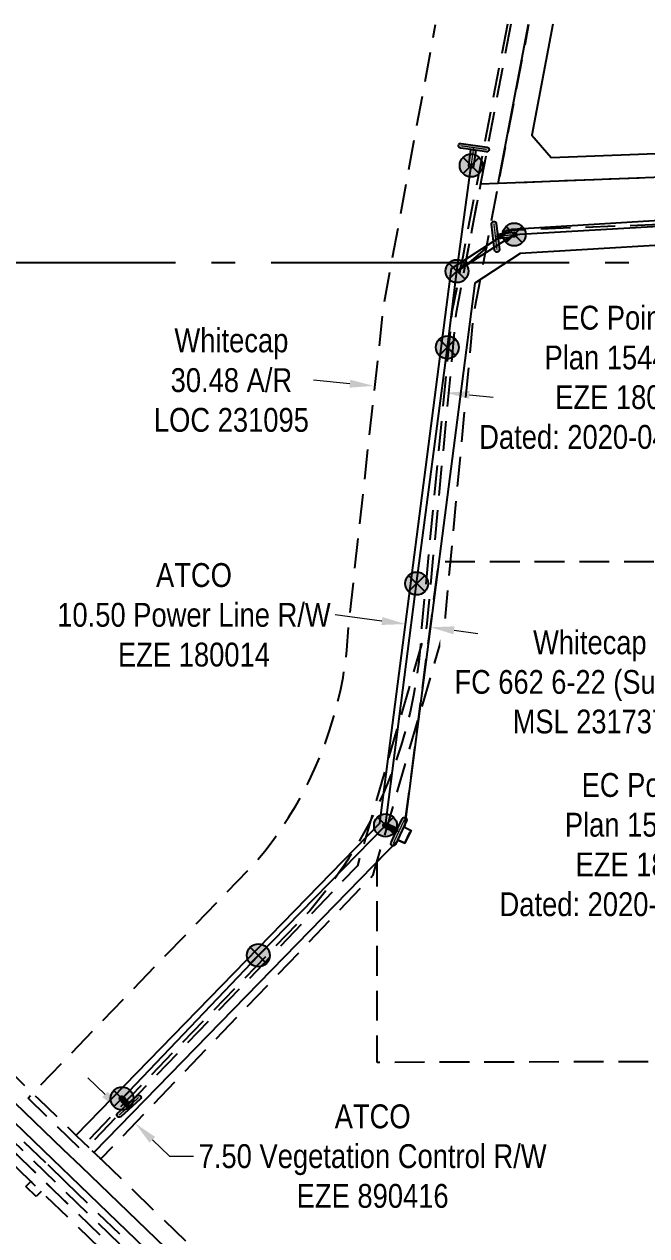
# Model space of a CAD drawing. Extents: x 504673 to 506635, y 6024637 to 6026394.
# Drawn here: x 505046 to 505307, y 6025139 to 6025647 of the extents above; entities that cross this region are included whole.
import ezdxf

# ---------------------------------------------------------------- set-up
doc = ezdxf.new("R2010")
doc.units = 0
doc.header["$LTSCALE"] = 5
doc.header["$PDSIZE"] = 0.5
for name, pattern in [('foc-ACCESSROAD', [3.75, 2.5, -1.25]), ('foc-FLOWLINE', [3.75, 2.5, -1.25]), ('foc-QUARTERLINE', [33, 25, -3, 2, -3]), ('POWERLINE5', [7.799999999999997, 2.399999999999999, -0.6, 0.6, -0.6, 0.6, -0.6, 2.399999999999999])]:
    doc.linetypes.add(name, pattern=pattern)
doc.layers.get('Defpoints').update_dxf_attribs({"color": 9})
for name, color, linetype in [('AS-POWER', 104, 'foc-POWER'), ('AS-POWER-EXISTING', 72, 'POWERLINE5'), ('AS-POWER-EXISTING-ANC', 72, 'Continuous'), ('C-AR', 13, 'foc-ACCESSROAD'), ('C-RW', 13, 'Continuous'), ('C-WS', 13, 'foc-ACCESSROAD'), ('F-AR', 190, 'foc-ACCESSROAD'), ('F-EZE', 190, 'foc-FLOWLINE'), ('F-RW', 190, 'Continuous'), ('L-MON', 1, 'Continuous'), ('L-SECQ', 8, 'foc-QUARTERLINE')]:
    doc.layers.add(name, color=color, linetype=linetype)
for name, color, linetype, lineweight in [('C-AR-T', 13, 'Continuous', 9), ('C-WS-T', 13, 'Continuous', 9), ('F-EZE-T', 190, 'Continuous', 9)]:
    doc.layers.add(name, color=color, linetype=linetype, lineweight=lineweight)
doc.styles.add('80CG', font='ARIALN.TTF', dxfattribs={"height": 10})
doc.styles.add('80L', font='ARIALN.TTF', dxfattribs={"height": 10})
doc.styles.add('foc-LtypeFont', font='ARIALN.TTF', dxfattribs={"height": 7.349999999999999})
doc.linetypes.add('foc-POWER', pattern='A,6,-1,["P",foc-LtypeFont,S=0.2,R=0,X=-0.625,Y=-0.75],-1.239999999999999,4', length=12.24)
doc.dimstyles.new('Compass 5 000', dxfattribs={"dimscale": 5, "dimtxt": 9, "dimasz": 2, "dimexe": 0.2, "dimexo": 0.0625, "dimgap": 0.5, "dimtad": 0, "dimtih": 1, "dimtoh": 1, "dimzin": 0, "dimdsep": 46, "dimtxsty": '80CG', "dimcen": 0.1, "dimse1": 1, "dimse2": 1, "dimclrd": 256, "dimclrt": 256, "dimaunit": 1, "dimadec": 4, "dimazin": 0, "dimtfac": 0.06, "dimtofl": 0, "dimtmove": 0, "dimatfit": 1, "dimfxl": 0.2, "dimtolj": 1, "dimtzin": 0, "dimlwd": -1, "dimarcsym": 0})

# ---------------------------------------------------------------- blocks, each defined once
blk = doc.blocks.new('POWERPOLE')
h = blk.add_hatch(color=255)
edge = h.paths.add_edge_path()
edge.add_arc((0, 0), 0.9600000000000002, 0, 360)
at = {"linetype": 'Continuous'}
for p, q in [((0.678822509938982, -0.678822509938982), (-0.678822509938982, 0.678822509938982)), ((-0.678822509938982, -0.678822509938982), (0.678822509938982, 0.678822509938982))]:
    blk.add_line(p, q, dxfattribs=at)
blk.add_circle((0, 0), 0.9600000000000002, dxfattribs=at)
blk = doc.blocks.new('*D452')
at = {"layer": 'C-AR-T', "transparency": 16777216}
for p, q in [((505182.5725060792, 6025495.924997088), (505167.2372289298, 6025497.363622467)), ((505232.685557317, 6025491.223816494), (505242.6418426534, 6025490.289802414))]:
    blk.add_line(p, q, dxfattribs=at)
for points in [[(505182.7281750925, 6025497.584377977), (505182.4168370659, 6025494.265616197), (505192.5287914156, 6025494.990983008)], [(505232.8412263303, 6025492.883197383), (505232.5298883037, 6025489.564435603), (505222.7292719806, 6025492.157830573)]]:
    blk.add_solid(points, dxfattribs=at)
at = {"layer": 'Defpoints', "color": 0, "transparency": 16777216}
for p in [(505222.7292719806, 6025492.157830573), (505189.3591962563, 6025461.204132783), (505219.5596768212, 6025458.370980348)]:
    blk.add_point(p, dxfattribs=at)
at = {"layer": 'C-AR-T', "transparency": 16777216, "insert": (505132.902303964, 6025497.363622467), "char_height": 10, "attachment_point": 5, "style": '80CG'}
blk.add_mtext('\\A1;Whitecap\\P30.48 A/R\\PLOC 231095', dxfattribs=at)
blk = doc.blocks.new('*D460')
at = {"layer": 'Defpoints', "color": 0, "transparency": 16777216}
for p in [(505216.2633079183, 6025393.823486438), (505200.8620093492, 6025356.049206993), (505211.225777426, 6025354.714283402)]:
    blk.add_point(p, dxfattribs=at)
at = {"layer": 'F-EZE-T', "transparency": 16777216}
for p, q in [((505195.9814775884, 6025396.435923685), (505176.3537396049, 6025398.964109404)), ((505226.1813701713, 6025392.54597278), (505236.0994324242, 6025391.268459123))]:
    blk.add_line(p, q, dxfattribs=at)
for points in [[(505196.1943965314, 6025398.088934061), (505195.7685586455, 6025394.78291331), (505205.8995398414, 6025395.158410028)], [(505226.3942891143, 6025394.198983156), (505225.9684512283, 6025390.892962405), (505216.2633079183, 6025393.823486438)]]:
    blk.add_solid(points, dxfattribs=at)
at = {"layer": 'F-EZE-T', "transparency": 16777216, "insert": (505117.2166318287, 6025398.964109404), "char_height": 10, "attachment_point": 5, "style": '80CG'}
blk.add_mtext('\\A1;ATCO\\P10.50 Power Line R/W\\PEZE 180014', dxfattribs=at)
blk = doc.blocks.new('*U443')
h = blk.add_hatch(color=255)
h.dxf.hatch_style = 1
edge = h.paths.add_edge_path()
edge.add_arc((-0.4652033187914878, -0.9967877769040836), 0.2, 154.9814219589862, 334.9814219589862, ccw=False)
edge.add_line((-0.6464374600467757, -0.9122053553056314), (-0.09665171965683561, 0.2658165628537402))
edge.add_line((-0.09665171965683564, 0.2658165628537402), (0.2839691775361999, 1.081370198502536))
edge.add_arc((0.4652033187914878, 0.9967877769040836), 0.2, -25.018578041013825, 154.9814219589862, ccw=False)
edge.add_line((0.6464374600467757, 0.9122053553056314), (-0.2839691775361999, -1.081370198502536))
h = blk.add_hatch(color=255)
h.dxf.hatch_style = 1
edge = h.paths.add_edge_path()
edge.add_arc((-1.117798346187919, 0.521679250523448), 0.2, 64.98142195898618, 244.98142195898612, ccw=False)
edge.add_line((-1.033215924589467, 0.7029133917787359), (-0.09665171965683561, 0.2658165628537402))
edge.add_line((-0.09665171965683564, 0.2658165628537402), (-0.2658165628537402, -0.09665171965683561))
edge.add_line((-0.2658165628537402, -0.09665171965683558), (-1.202380767786372, 0.3404451092681601))
at = {"color": 255}
blk.add_lwpolyline([(-0.2839691775361999, -1.081370198502536, -0.9999999999999999), (-0.6464374600467757, -0.9122053553056314), (-0.09665171965683564, 0.2658165628537402), (0.2839691775361999, 1.081370198502536, -0.9999999999999999), (0.6464374600467757, 0.9122053553056314)], format="xyb", close=True, dxfattribs=at)
at = {"color": 72, "const_width": 0.09999999999999999, "flags": 128}
for points in [[(-0.4652033187914878, -0.9967877769040837), (0.4652033187914878, 0.9967877769040837)], [(-1.117798346187919, 0.521679250523448), (0, 0)]]:
    blk.add_lwpolyline(points, dxfattribs=at)
at = {"color": 255, "flags": 128}
blk.add_lwpolyline([(-1.202380767786372, 0.3404451092681601, -0.9999999999999999), (-1.033215924589467, 0.7029133917787359), (-0.09665171965683564, 0.2658165628537402), (-0.2658165628537402, -0.09665171965683558)], format="xyb", close=True, dxfattribs=at)
blk = doc.blocks.new('*U444')
h = blk.add_hatch(color=255)
h.dxf.hatch_style = 1
edge = h.paths.add_edge_path()
edge.add_arc((-0.1288806776660261, 1.092423805546339), 0.2, 6.728471614346404, 186.7284716143464, ccw=False)
edge.add_line((0.06974183243330831, 1.115856656031071), (0.2220553605840664, -0.1751896596146023))
edge.add_line((0.2220553605840664, -0.1751896596146024), (0.3275031877653605, -1.068990955061607))
edge.add_arc((0.1288806776660261, -1.092423805546339), 0.2, -173.27152838565348, 6.728471614346404, ccw=False)
edge.add_line((-0.06974183243330831, -1.115856656031071), (-0.3275031877653605, 1.068990955061607))
h = blk.add_hatch(color=255)
h.dxf.hatch_style = 1
edge = h.paths.add_edge_path()
edge.add_arc((1.570640748285223, 0.1852991878986359), 0.2, -83.27152838565348, 96.72847161434652, ccw=False)
edge.add_line((1.594073598769955, -0.01332332220069854), (0.2220553605840665, -0.1751896596146024))
edge.add_line((0.2220553605840664, -0.1751896596146024), (0.1751896596146024, 0.2220553605840664))
edge.add_line((0.1751896596146024, 0.2220553605840664), (1.547207897800491, 0.3839216979979703))
at = {"color": 255}
blk.add_lwpolyline([(-0.3275031877653605, 1.068990955061607, -0.9999999999999999), (0.06974183243330831, 1.115856656031071), (0.2220553605840664, -0.1751896596146024), (0.3275031877653605, -1.068990955061607, -0.9999999999999999), (-0.06974183243330831, -1.115856656031071)], format="xyb", close=True, dxfattribs=at)
at = {"color": 72, "const_width": 0.1, "flags": 128}
for points in [[(-0.1288806776660261, 1.092423805546339), (0.1288806776660261, -1.092423805546339)], [(1.570640748285223, 0.1852991878986359), (0, 0)]]:
    blk.add_lwpolyline(points, dxfattribs=at)
at = {"color": 255, "flags": 128}
blk.add_lwpolyline([(1.547207897800491, 0.3839216979979703, -0.9999999999999999), (1.594073598769955, -0.01332332220069854), (0.2220553605840664, -0.1751896596146024), (0.1751896596146024, 0.2220553605840664)], format="xyb", close=True, dxfattribs=at)
blk = doc.blocks.new('*U439')
h = blk.add_hatch(color=255)
h.dxf.hatch_style = 1
edge = h.paths.add_edge_path()
edge.add_arc((-0.8193871579849723, -0.733896917372808), 0.2, 131.8497114725912, 311.8497114725912, ccw=False)
edge.add_line((-0.9528229611436646, -0.584917434102813), (0.01554368011130258, 0.2824152864286873))
edge.add_line((0.01554368011130255, 0.2824152864286873), (0.6859513548262799, 0.8828764006428029))
edge.add_arc((0.8193871579849723, 0.733896917372808), 0.2, -48.15028852740892, 131.8497114725912, ccw=False)
edge.add_line((0.9528229611436646, 0.584917434102813), (-0.68595135482628, -0.882876400642803))
h = blk.add_hatch(color=255)
h.dxf.hatch_style = 1
edge = h.paths.add_edge_path()
edge.add_arc((-0.5789098847773864, 0.6463459840044365), 0.2, 41.849711472591196, 221.8497114725912, ccw=False)
edge.add_line((-0.4299304015073914, 0.779781787163129), (0.01554368011130253, 0.2824152864286873))
edge.add_line((0.01554368011130255, 0.2824152864286873), (-0.2824152864286873, 0.01554368011130258))
edge.add_line((-0.2824152864286873, 0.01554368011130261), (-0.7278893680473812, 0.5129101808457441))
at = {"color": 255}
blk.add_lwpolyline([(-0.6859513548262799, -0.8828764006428029, -0.9999999999999999), (-0.9528229611436646, -0.584917434102813), (0.01554368011130255, 0.2824152864286873), (0.6859513548262799, 0.8828764006428029, -0.9999999999999999), (0.9528229611436646, 0.584917434102813)], format="xyb", close=True, dxfattribs=at)
at = {"color": 72, "const_width": 0.09999999999999999, "flags": 128}
for points in [[(-0.8193871579849722, -0.733896917372808), (0.8193871579849722, 0.733896917372808)], [(-0.5789098847773864, 0.6463459840044365), (0, 0)]]:
    blk.add_lwpolyline(points, dxfattribs=at)
at = {"color": 255, "flags": 128}
blk.add_lwpolyline([(-0.7278893680473812, 0.5129101808457441, -0.9999999999999999), (-0.4299304015073914, 0.779781787163129), (0.01554368011130255, 0.2824152864286873), (-0.2824152864286873, 0.01554368011130261)], format="xyb", close=True, dxfattribs=at)
blk = doc.blocks.new('*U440')
h = blk.add_hatch(color=255)
h.dxf.hatch_style = 1
edge = h.paths.add_edge_path()
edge.add_arc((1.089079855866804, -0.1546126370810046), 0.2000000000000001, -98.08007539863257, 81.91992460136743, ccw=False)
edge.add_line((1.060968467306621, -0.3526271563295144), (-0.2261259078086924, -0.1699031306883271))
edge.add_line((-0.2261259078086924, -0.1699031306883271), (-1.117191244426986, -0.04340188216750521))
edge.add_arc((-1.089079855866804, 0.1546126370810046), 0.2000000000000001, 81.91992460136743, 261.91992460136737, ccw=False)
edge.add_line((-1.060968467306621, 0.3526271563295144), (1.117191244426986, 0.04340188216750518))
h = blk.add_hatch(color=255)
h.dxf.hatch_style = 1
edge = h.paths.add_edge_path()
edge.add_arc((-0.2141146134119485, -1.508207328431309), 0.2, 171.9199246013673, 351.91992460136737, ccw=False)
edge.add_line((-0.4121291326604583, -1.480095939871126), (-0.2261259078086924, -0.1699031306883272))
edge.add_line((-0.2261259078086924, -0.1699031306883271), (0.1699031306883271, -0.2261259078086924))
edge.add_line((0.1699031306883271, -0.2261259078086924), (-0.01610009416343877, -1.536318716991491))
at = {"color": 255}
blk.add_lwpolyline([(1.117191244426986, 0.04340188216750521, -0.9999999999999999), (1.060968467306621, -0.3526271563295144), (-0.2261259078086924, -0.1699031306883271), (-1.117191244426986, -0.04340188216750521, -0.9999999999999999), (-1.060968467306621, 0.3526271563295144)], format="xyb", close=True, dxfattribs=at)
at = {"color": 72, "const_width": 0.1, "flags": 128}
for points in [[(1.089079855866804, -0.1546126370810046), (-1.089079855866804, 0.1546126370810046)], [(-0.2141146134119485, -1.508207328431309), (0, 0)]]:
    blk.add_lwpolyline(points, dxfattribs=at)
at = {"color": 255, "flags": 128}
blk.add_lwpolyline([(-0.01610009416343878, -1.536318716991491, -0.9999999999999999), (-0.4121291326604583, -1.480095939871126), (-0.2261259078086924, -0.1699031306883271), (0.1699031306883271, -0.2261259078086924)], format="xyb", close=True, dxfattribs=at)
blk = doc.blocks.new('*D451')
at = {"layer": 'Defpoints', "color": 0, "transparency": 16777216}
for p in [(505127.7658477887, 6025233.398377016), (505133.1537456722, 6025228.233147916), (505092.5535175782, 6025185.882677341)]:
    blk.add_point(p, dxfattribs=at)
at = {"layer": 'F-EZE-T', "transparency": 16777216}
for p, q in [((505079.9469605228, 6025197.968235894), (505072.7283013505, 6025204.888565348)), ((505099.7721767505, 6025178.962347886), (505106.9926131782, 6025172.040314626)), ((505106.9926131782, 6025172.040314626), (505116.9926131782, 6025172.040314626))]:
    blk.add_line(p, q, dxfattribs=at)
for points in [[(505081.1003487655, 6025199.171345756), (505078.7935722801, 6025196.765126032), (505087.1656196946, 6025191.04790644)], [(505100.9255649932, 6025180.165457748), (505098.6187885078, 6025177.759238023), (505092.5535175782, 6025185.882677341)]]:
    blk.add_solid(points, dxfattribs=at)
at = {"layer": 'F-EZE-T', "transparency": 16777216, "insert": (505192.0881111315, 6025172.040314626), "char_height": 10, "width": 729.1152796725784, "attachment_point": 5, "style": '80CG'}
blk.add_mtext('\\A1;ATCO\\P7.50 Vegetation Control R/W\\PEZE 890416', dxfattribs=at)

msp = doc.modelspace()

# ---------------------------------------------------------------- linework, layer by layer
at = {"layer": 'AS-POWER', "flags": 128}
for points in [[(505227.4119999995, 6025543.099000026), (505233.3570000001, 6025587.385000037)], [(505087.061999998, 6025196.249000045), (505144.203, 6025256.28300002), (505197.458, 6025310.75100002), (505210.496000001, 6025412.14900001), (505223.420000001, 6025511.169000031), (505227.4119999995, 6025543.099000026), (505251.399000001, 6025558.459000037), (505345.8250000001, 6025563.975000032), (505369.1390000011, 6025544.138000042)]]:
    msp.add_lwpolyline(points, dxfattribs=at)
at = {"layer": 'C-AR', "flags": 128}
msp.add_lwpolyline([(505248.5704012018, 6025646.606551882), (505235.7236384607, 6025579.891691813), (505229.838065494, 6025549.156776669), (505228.9347665771, 6025544.631372564), (505225.329670877, 6025525.915127303), (505212.5586574058, 6025393.607195247), (505212.1192782715, 6025386.467786514), (505211.4189243737, 6025379.34957865), (505210.4581329473, 6025372.26107261), (505209.238554462, 6025365.213268102), (505207.7613685034, 6025358.214665252), (505206.0292167313, 6025351.275262166), (505204.0440953735, 6025344.402957597), (505201.8086484704, 6025337.609250126), (505199.3256875452, 6025330.900537017), (505196.5987327834, 6025324.288415617), (505193.6318232596, 6025317.780081477), (505190.4280082319, 6025311.384532244), (505186.9923233932, 6025305.111462532), (505186.4119449304, 6025304.137860222), (505183.3293332832, 6025298.967867292), (505182.0957620158, 6025297.061082553), (505179.4437802883, 6025292.962441438), (505178.5353269182, 6025291.664978699), (505175.3409903657, 6025287.103579096), (505166.3747263012, 6025275.70289019), (505165.715022015, 6025274.944153257), (505069.4795764328, 6025175.192084481), (505069.0730132523, 6025175.586690993), (505047.6730214167, 6025196.440246918), (505143.2662254617, 6025295.530518595), (505146.9106913921, 6025299.991586071), (505150.3970425566, 6025304.577622922), (505153.7210642457, 6025309.281633986), (505156.8784886206, 6025314.100024749), (505157.3140207491, 6025314.818295993), (505158.6524020926, 6025317.024871366), (505159.8656252333, 6025319.02489892), (505162.6790808526, 6025324.051760565), (505165.3149916466, 6025329.173813984), (505167.7706032674, 6025334.384261739), (505170.0423457822, 6025339.677507926), (505172.1278158913, 6025345.047154715), (505174.0244935685, 6025350.486804496), (505175.7297976725, 6025355.988259338), (505177.2421449478, 6025361.546720607), (505178.5588381574, 6025367.154390636), (505179.6792265186, 6025372.805269186), (505180.6015461873, 6025378.490957125), (505181.3244460478, 6025384.205655305), (505182.1692021934, 6025395.694080849), (505196.8096591924, 6025529.0873896), (505218.4850994779, 6025646.574275355)], dxfattribs=at)
msp.add_lwpolyline([(505230.6945530677, 6025545.070866827), (505248.3791557593, 6025560.316206941), (505357.812877551, 6025564.545833729), (505368.7501705747, 6025550.277161075), (505412.5780150923, 6025211.977350661), (505432.3465373222, 6025213.896992688), (505388.693660631, 6025552.000619444), (505388.0403898953, 6025556.942396047), (505368.0518398423, 6025584.623015505), (505244.7089599582, 6025579.834320719), (505237.2383067388, 6025579.544278221)], close=True, dxfattribs=at)
at = {"layer": 'C-RW', "flags": 128}
for points in [[(505442.2316567346, 6025438.908719894), (505417.8232429739, 6025436.349995573), (505403.7059948588, 6025535.248293761), (505368.0518398423, 6025584.623015505), (505244.7089599582, 6025579.834320719), (505257.3764477845, 6025646.615999305)], [(505267.5513826183, 6025646.626915319), (505258.738441747, 6025600.166007464), (505266.873, 6025590.697), (505373.0180000006, 6025594.818), (505413.2520000006, 6025539.101), (505426.357, 6025447.294), (505441.1896317182, 6025448.84889889)]]:
    msp.add_lwpolyline(points, dxfattribs=at)
at = {"layer": 'C-WS', "flags": 128}
msp.add_lwpolyline([(505364.3342144469, 6025421.365198312), (505378.2127913855, 6025421.361871528), (505389.6400000002, 6025338.129999989), (505396.1192816964, 6025339.019564322), (505412.5780150923, 6025211.977350661), (505412.5780150923, 6025211.977350661), (505193.9291704581, 6025211.388426424), (505193.9265572649, 6025295.411333741), (505202.8518742333, 6025304.572395928), (505205.5452620593, 6025303.265707544), (505208.1645908259, 6025308.664751639), (505205.4631040293, 6025309.97536919), (505219.8153308963, 6025421.39984047), (505329.9489860194, 6025421.373440684)], close=True, dxfattribs=at)
at = {"layer": 'F-AR', "flags": 128}
for points in [[(504672.8067930644, 6025561.855820897), (504690.6871578826, 6025544.623110403), (504773.3367531814, 6025464.972937504), (504803.5436007195, 6025435.86143399), (504932.498464636, 6025311.581897698), (505052.0818855141, 6025196.119546401), (505067.905981479, 6025180.821127131), (505073.5710101391, 6025175.338755357), (505073.9790399011, 6025174.944951713), (505075.4512374035, 6025173.523037715), (505078.9715476472, 6025170.123306517), (505273.5005834558, 6024982.251687763), (505291.129699291, 6024965.22732325), (505302.8780105624, 6024953.881483802), (505370.5314556893, 6024946.458312943), (505380.4706972943, 6024945.367879222), (505596.265818477, 6024921.69567058), (505696.3755841487, 6024910.713635902)], [(505696.4265705305, 6024890.452457263), (505596.2916122002, 6024901.43783858), (505395.7135646192, 6024923.440518885), (505378.2597648513, 6024925.355044384), (505368.3204218083, 6024926.445582917), (505293.841418232, 6024934.616977599), (505279.5795377202, 6024948.389549264), (505258.4302063315, 6024968.813548024), (505240.8012844344, 6024985.83803845), (505157.9331657447, 6025065.868157456), (505143.4316529097, 6025079.872852466), (504909.0314460889, 6025306.261757532), (504803.5742868771, 6025407.887423862), (504773.3676074666, 6025436.997424684), (504737.9387400493, 6025471.13844116), (504723.436844645, 6025485.11363279), (504672.8682769378, 6025533.842962277)]]:
    msp.add_lwpolyline(points, dxfattribs=at)
at = {"layer": 'F-EZE', "flags": 128}
msp.add_lwpolyline([(505249.9690643867, 6025646.608052415), (505227.0304004095, 6025525.770516748), (505214.6630652341, 6025393.938757262), (505185.6986777326, 6025293.828643352), (505072.810895245, 6025176.074361974), (505078.1987931278, 6025170.909132808), (505192.3578949739, 6025289.989539074), (505221.832855561, 6025391.864355628, 0.04705899032714582), (505222.0942858454, 6025393.241623323), (505234.4288103672, 6025524.723631905), (505257.5677526618, 6025646.616204543)], format="xyb", dxfattribs=at)
at = {"layer": 'F-EZE', "linetype": 'Continuous', "flags": 128}
msp.add_lwpolyline([(505067.7980628249, 6025180.925460734), (505195.1407309279, 6025311.631680068), (505225.0950578775, 6025544.18409675), (505250.526375694, 6025560.725591182), (505346.621054782, 6025566.556279603), (505371.6974307965, 6025545.972033135), (505400.036849156, 6025339.557421505), (505389.6400000002, 6025338.129999989), (505361.8600000005, 6025540.469999997), (505343.143907229, 6025555.833331062), (505253.9015557246, 6025550.455602475), (505234.8417385456, 6025538.058373866), (505205.4631022478, 6025309.975370042), (505208.1645890671, 6025308.664752414), (505205.5452602791, 6025303.265708295), (505202.8518724286, 6025304.572396714), (505075.3088654712, 6025173.660546895)], dxfattribs=at)
at = {"layer": 'F-EZE'}
for points in [[(504673.7388596794, 6025537.173708088), (504773.3631263034, 6025441.171179885), (504803.5697782362, 6025412.061178875), (504911.1155388515, 6025308.422421887), (505055.944948117, 6025168.545764841), (505063.4977412551, 6025161.251268744), (505145.6281994649, 6025081.933933969), (505143.4332844942, 6025079.877259584), (505141.2395908985, 6025077.824191912), (505131.8403659445, 6025086.901152632), (504906.9473512531, 6025304.101194285), (504803.5787954075, 6025403.713769015), (504773.3724976535, 6025432.823770058), (504735.8080073876, 6025469.024661127), (504737.9387400491, 6025471.138441172), (504723.436844645, 6025485.113632799), (504721.3057035363, 6025482.99905804), (504673.7480475444, 6025528.826139473)], [(504673.7480468497, 6025528.826769411), (504721.3057035363, 6025482.99905804), (504723.436844645, 6025485.113632799), (504737.9382716135, 6025471.139241604), (504735.8075976126, 6025469.025261398), (504773.3720876587, 6025432.824570596), (504803.5796145468, 6025403.712968942), (504906.9473512531, 6025304.101194285), (505131.8403659445, 6025086.901152632), (505126.9152668599, 6025081.831266525), (505136.0727567666, 6025072.986593444), (505150.5734505745, 6025058.981774258), (505157.8259624416, 6025051.980936257), (505224.4486643388, 6024987.638806746), (505240.8016911407, 6024985.840141437), (505250.7098313784, 6024984.75289398), (505260.6171580032, 6024983.665666989), (505273.500115825, 6024982.251687205), (505596.2334818298, 6024946.848409873), (505695.7660601937, 6024935.929381727)], [(505695.785338651, 6024920.837293754), (505596.2527436137, 6024931.756705911), (505371.6294758384, 6024956.397940294), (505291.129699291, 6024965.227323259), (505278.2458121087, 6024966.640551575), (505268.3384444305, 6024967.727740448), (505258.4306723122, 6024968.814950226), (505242.0822005332, 6024970.609353054), (505217.7149958399, 6024973.283477563), (505200.0886986443, 6024990.307326551), (505146.8600714371, 6025041.714676611), (505139.6097211774, 6025048.717036156), (505125.1085602294, 6025062.722489992), (505105.6740642435, 6025081.492900631), (505118.2638213126, 6025094.452925533), (504904.1717694012, 6025301.220815483), (504803.5856228172, 6025398.150965921), (504773.378467694, 6025427.26326857), (504732.9602283628, 6025466.205981655), (504718.4649955984, 6025480.181196015), (504673.7541673746, 6025523.266011775)]]:
    msp.add_lwpolyline(points, dxfattribs=at)
at = {"layer": 'F-EZE', "flags": 128}
msp.add_lwpolyline([(505053.1784048578, 6025157.311563338), (505051.0695247907, 6025155.152408625), (505046.7667234167, 6025159.334104308), (505048.8576101807, 6025161.484726578), (505053.1784048578, 6025157.311563338)], close=True, dxfattribs=at)
at = {"layer": 'F-RW'}
for points in [[(504673.7247847852, 6025549.961352311), (504679.2771073299, 6025544.610479014), (504746.4087573625, 6025479.920803845), (504773.3490224578, 6025453.926422913), (504803.5560384838, 6025424.780378973), (505062.3216887173, 6025175.091776998), (505069.8778079804, 6025167.801700314), (505151.9082814111, 6025088.657469223), (505166.4106727465, 6025074.64979831), (505260.6171580032, 6024983.665666989), (505278.2458121087, 6024966.640551575), (505299.3171753599, 6024946.291240209), (505369.6602752809, 6024938.572498338), (505379.5996508082, 6024937.481962714), (505596.2758203447, 6024913.713801378), (505695.8083859865, 6024902.794749198)], [(505695.8162269905, 6024896.656439678), (505596.2839217451, 6024907.575119376), (505378.9297096345, 6024931.417752614), (505368.9903795729, 6024932.508289685), (505296.5799144804, 6024940.453758338), (505268.3384444305, 6024967.727740448), (505250.7098313784, 6024984.75289398), (505162.1733817278, 6025070.261480588), (505147.6709904443, 6025084.26836386), (505065.6203249451, 6025163.4313696), (505058.06385366, 6025170.722253764), (504803.5652069724, 6025416.292902675), (504773.3585433444, 6025445.439747658), (504742.1735477248, 6025475.53007086), (504673.7341189655, 6025541.480850044)]]:
    msp.add_lwpolyline(points, dxfattribs=at)
at = {"layer": 'L-SECQ'}
msp.add_line((505439.496571126, 6025546.520906411), (504793.969008578, 6025546.695981135), dxfattribs=at)

# ---------------------------------------------------------------- block references
at = {"layer": 'AS-POWER-EXISTING', "xscale": 4.999999999999988, "yscale": 4.999999999999988, "zscale": 4.999999999999988}
for p in [(505233.3570000001, 6025587.385000037), (505251.399000001, 6025558.459000037), (505227.4119999995, 6025543.099000026), (505223.420000001, 6025511.169000031), (505210.496000001, 6025412.14900001), (505197.458, 6025310.75100002), (505144.203, 6025256.28300002), (505087.061999998, 6025196.249000045)]:
    msp.add_blockref('POWERPOLE', p, dxfattribs=at)
at = {"layer": 'AS-POWER-EXISTING-ANC', "xscale": 4.997323549999978, "yscale": 4.997323549999978, "zscale": 4.997323549999978}
for name, p in [('*U440', (505234.4270000011, 6025594.922000025)), ('*U444', (505243.55, 6025557.533000037)), ('*U443', (505203.043999998, 6025308.144000033)), ('*U439', (505089.9550000006, 6025193.019000005))]:
    msp.add_blockref(name, p, dxfattribs=at)

# ---------------------------------------------------------------- texts
at = {"layer": 'L-MON', "char_height": 9.994647300000013, "width": 95.10363687238612, "attachment_point": 1, "style": '80L'}
for s, insert in [('\\pxqr;EC Point #4\\PPlan 15441 T\\PEZE 180014\\PDated: 2020-04-15', (505237.1127007464, 6025528.595251416)), ('\\pxqr;EC Point #3\\PPlan 15441 T\\PEZE 180014\\PDated: 2020-04-15', (505245.6332456335, 6025332.705777331))]:
    msp.add_mtext(s, dxfattribs=dict(at, insert=insert))

# ---------------------------------------------------------------- dimensions: what is measured, and where the dimension line sits
at = {"layer": 'C-AR-T'}
dim = msp.add_linear_dim(base=(505222.7292719806, 6025492.157830573), p1=(505189.3591962563, 6025461.204132783), p2=(505219.5596768213, 6025458.370980348), angle=354.6406818884852, text='Whitecap\\P30.48 A/R\\PLOC 231095', dimstyle='Compass 5 000', override={"dimtfill": 0}, dxfattribs=at)
dim.commit()
dim.dimension.update_dxf_attribs({"geometry": '*D452', "text_midpoint": (505132.902303964, 6025497.363622467), "dimtype": 161})
at = {"layer": 'F-EZE-T'}
dim = msp.add_linear_dim(base=(505092.5535175782, 6025185.882677341), p1=(505127.7658477889, 6025233.398377016), p2=(505133.1537456723, 6025228.233147916), angle=316.20874966889915, text='ATCO\\P7.50 Vegetation Control R/W\\PEZE 890416', dimstyle='Compass 5 000', dxfattribs=at)
dim.commit()
dim.dimension.update_dxf_attribs({"geometry": '*D451', "text_midpoint": (505192.0881111315, 6025172.040314626), "dimtype": 161})

# ---------------------------------------------------------------- next in the draw order: texts
at = {"layer": 'C-WS-T', "insert": (505225.4092231829, 6025392.469944105), "char_height": 9.951798098003838, "attachment_point": 1, "rotation": 0.0017819544589149933, "style": '80L', "bg_fill": 2}
msp.add_mtext_dynamic_manual_height_columns('\\pxqc;Whitecap\\PFC 662 6-22 (Surface)\\PMSL 231737', width=115.391711985811, gutter_width=49.9732349999998, heights=[0], dxfattribs=at)

# ---------------------------------------------------------------- next in the draw order: dimensions: what is measured, and where the dimension line sits
at = {"layer": 'F-EZE-T'}
dim = msp.add_linear_dim(base=(505216.2633079183, 6025393.823486438), p1=(505200.8620093491, 6025356.049206992), p2=(505211.225777426, 6025354.714283402), angle=352.66032840332355, text='ATCO\\P10.50 Power Line R/W\\PEZE 180014', dimstyle='Compass 5 000', override={"dimtfill": 0}, dxfattribs=at)
dim.commit()
dim.dimension.update_dxf_attribs({"geometry": '*D460', "text_midpoint": (505117.2166318287, 6025398.964109404), "dimtype": 161})

doc.saveas('drawing.dxf')
